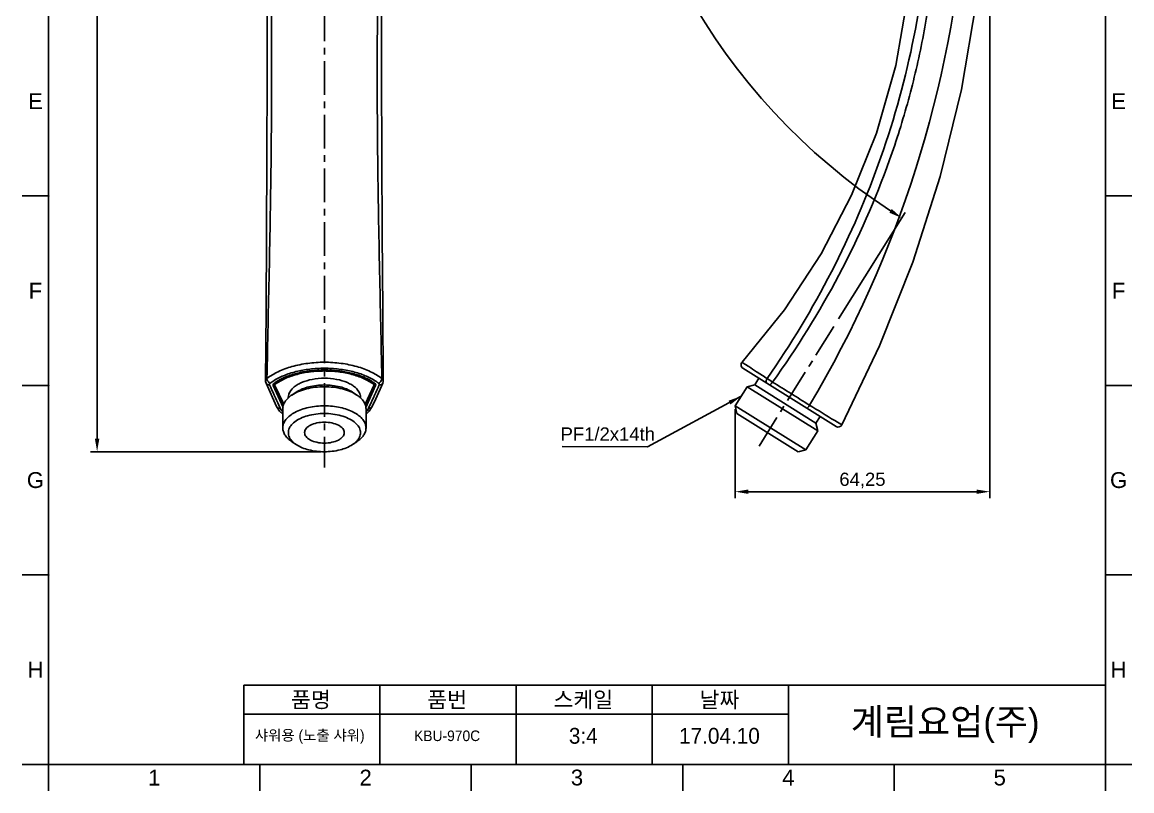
# Model space of a CAD drawing. Header units: millimetres. Extents: x 2652 to 2862, y 294 to 591.
# Drawn here: x 2652.1 to 2862.1, y 293.5 to 439 of the extents above; entities that cross this region are included whole.
import ezdxf

# ---------------------------------------------------------------- set-up
doc = ezdxf.new("R2010")
doc.units = ezdxf.units.MM
doc.header["$LTSCALE"] = 0.1
doc.linetypes.add('CENTERX2', pattern=[101.6, 63.5, -12.7, 12.7, -12.7])
for name, color, linetype in [('CENTER', 1, 'CENTERX2'), ('DIM', 3, 'Continuous'), ('FORM', 7, 'Continuous'), ('TEXT', 2, 'Continuous')]:
    doc.layers.add(name, color=color, linetype=linetype)
doc.styles.get("Standard").update_dxf_attribs({"font": 'arial.ttf'})
doc.dimstyles.new('ISO-25', dxfattribs={"dimtxt": 2.5, "dimasz": 2.5, "dimexe": 1.25, "dimexo": 0.625, "dimtad": 1, "dimlfac": 1.333333, "dimtxsty": 'Standard', "dimcen": 2.5, "dimadec": 0, "dimazin": 0, "dimtfac": 1, "dimtmove": 0, "dimatfit": 3, "dimfxl": 0, "dimarcsym": 0})

# ---------------------------------------------------------------- blocks, each defined once
blk = doc.blocks.new('*D18')
at = {"layer": 'Defpoints', "color": 0}
for p in [(2799.55, 502.44), (2839.68, 502.44), (2769.5, 463.22), (2806.25, 382.36), (2791.52, 358.79)]:
    blk.add_point(p, dxfattribs=at)
at = {"layer": 'DIM', "color": 0, "lineweight": -2}
for p, q in [((2798.92, 502.44), (2761.57, 502.44)), ((2806.58, 382.89), (2819.17, 403.04))]:
    blk.add_line(p, q, dxfattribs=at)
blk.add_arc((2881.29, 502.44), 118.46, 181.2092, 236.7908, dxfattribs=at)
at = {"layer": 'DIM', "color": 0}
for points in [[(2762.43, 499.94), (2763.27, 499.94), (2762.82, 502.44)], [(2816.63, 403.68), (2816.18, 402.97), (2818.51, 401.98)]]:
    blk.add_solid(points, dxfattribs=at)
at = {"layer": 'DIM', "color": 0, "insert": (2779.34, 445.93), "char_height": 2.5, "attachment_point": 5, "rotation": 299}
blk.add_mtext('58°', dxfattribs=at)
blk = doc.blocks.new('*D19')
at = {"layer": 'Defpoints', "color": 0}
for p in [(2666.24, 540.39), (2709.42, 540.39), (2709.25, 357.71)]:
    blk.add_point(p, dxfattribs=at)
at = {"layer": 'DIM', "color": 0, "lineweight": -2}
for p, q in [((2708.79, 540.39), (2664.99, 540.39)), ((2666.24, 360.21), (2666.24, 537.89)), ((2708.63, 357.71), (2664.99, 357.71))]:
    blk.add_line(p, q, dxfattribs=at)
at = {"layer": 'DIM', "color": 0}
for points in [[(2665.82, 537.89), (2666.66, 537.89), (2666.24, 540.39)], [(2665.82, 360.21), (2666.66, 360.21), (2666.24, 357.71)]]:
    blk.add_solid(points, dxfattribs=at)
at = {"layer": 'DIM', "color": 0, "insert": (2664.34, 449.05), "char_height": 2.5, "attachment_point": 5, "rotation": 90}
blk.add_mtext('243.5', dxfattribs=at)
blk = doc.blocks.new('*D21')
at = {"layer": 'Defpoints', "color": 0}
for p in [(2835.18, 468.66), (2786.99, 366.39), (2835.18, 350.15)]:
    blk.add_point(p, dxfattribs=at)
at = {"layer": 'DIM', "color": 0, "lineweight": -2}
for p, q in [((2835.18, 468.04), (2835.18, 348.9)), ((2786.99, 365.77), (2786.99, 348.9)), ((2789.49, 350.15), (2832.68, 350.15))]:
    blk.add_line(p, q, dxfattribs=at)
at = {"layer": 'DIM', "color": 0}
for points in [[(2789.49, 350.56), (2789.49, 349.73), (2786.99, 350.15)], [(2832.68, 350.56), (2832.68, 349.73), (2835.18, 350.15)]]:
    blk.add_solid(points, dxfattribs=at)
at = {"layer": 'DIM', "color": 0, "insert": (2811.08, 352.27), "char_height": 2.5, "attachment_point": 5}
blk.add_mtext('64,25', dxfattribs=at)

msp = doc.modelspace()

# ---------------------------------------------------------------- linework, layer by layer
at = {"color": 7, "linetype": 'Continuous'}
for p, q in [((2698.2111, 384.5481), (2698.1164, 371.0996)), ((2806.1024, 362.4972), (2788.4645, 373.5186)), ((2698.2039, 370.6909), (2700.2033, 366.3004)), ((2701.4377, 366.1188), (2699.5594, 370.2449)), ((2699.6265, 370.5877), (2699.7247, 370.6743)), ((2699.6822, 370.4933), (2699.6949, 370.55)), ((2699.7052, 370.3908), (2699.6836, 370.4685)), ((2699.6949, 370.55), (2699.7372, 370.6137)), ((2699.7017, 370.3628), (2699.7052, 370.3908)), ((2699.7052, 370.3908), (2699.7052, 370.5656)), ((2701.5053, 366.4365), (2699.7052, 370.3908)), ((2699.7386, 370.6149), (2699.7386, 370.48)), ((2699.7386, 370.48), (2699.7522, 370.3875)), ((2699.7564, 370.6337), (2699.8117, 370.6794)), ((2699.7695, 370.3417), (2701.5258, 366.533)), ((2699.8117, 370.6794), (2699.8118, 370.6794)), ((2699.9015, 370.6462), (2699.8853, 370.7161)), ((2699.9058, 370.2773), (2701.5594, 366.6911)), ((2700.006, 370.5417), (2699.9718, 370.5143)), ((2716.9499, 366.6914), (2718.6034, 370.2773)), ((2716.9835, 366.5333), (2718.7396, 370.3417)), ((2718.8039, 370.3908), (2717.004, 366.4368)), ((2718.9498, 370.2449), (2717.0716, 366.119)), ((2717.2632, 371.5249), (2718.6973, 370.6794)), ((2718.5373, 370.5144), (2718.5032, 370.5417)), ((2718.585, 370.4607), (2718.5373, 370.5144)), ((2718.6077, 370.6462), (2718.6239, 370.7161)), ((2718.6862, 370.6631), (2718.6239, 370.7161)), ((2718.7266, 370.6141), (2718.6862, 370.6631)), ((2718.6974, 370.6794), (2718.6973, 370.6794)), ((2718.6974, 370.6794), (2718.7709, 370.6149)), ((2718.7396, 370.3417), (2718.7672, 370.4336)), ((2718.7706, 370.6149), (2718.7706, 370.48)), ((2718.7709, 370.6149), (2718.8143, 370.5499)), ((2718.8039, 370.3908), (2718.8039, 370.5656)), ((2718.8256, 370.4685), (2718.8039, 370.3908)), ((2718.8075, 370.3628), (2718.8039, 370.3908)), ((2718.8143, 370.5499), (2718.8269, 370.4933)), ((2718.9696, 370.3029), (2718.9498, 370.2449)), ((2718.9755, 370.3938), (2718.9696, 370.3029)), ((2789.253, 370.019), (2786.9876, 366.3936)), ((2790.6999, 370.353), (2789.253, 370.019)), ((2802.6098, 361.6727), (2789.253, 370.019)), ((2791.4948, 371.6251), (2790.6999, 370.353)), ((2802.2758, 363.1196), (2790.6999, 370.353)), ((2702.4297, 367.8839), (2702.4297, 368.0084)), ((2703.9262, 368.9963), (2703.1064, 368.4535)), ((2714.5832, 368.9963), (2715.4029, 368.4535)), ((2716.0797, 367.8839), (2716.0797, 368.0084)), ((2700.6447, 366.5022), (2700.8852, 365.9766)), ((2701.3797, 362.2205), (2701.3797, 365.8459)), ((2717.1297, 362.2205), (2717.1297, 365.8459)), ((2717.624, 365.9766), (2717.8645, 366.5022)), ((2717.7127, 365.3747), (2718.3059, 366.3003)), ((2800.3444, 358.0473), (2786.9876, 366.3936)), ((2787.3217, 364.9467), (2786.9876, 366.3936)), ((2717.1297, 364.846), (2717.7127, 365.3747)), ((2798.8975, 357.7133), (2787.3217, 364.9467)), ((2803.0706, 364.3917), (2802.2758, 363.1196)), ((2807.1641, 362.7879), (2805.8411, 363.5995)), ((2802.6098, 361.6727), (2800.3444, 358.0473)), ((2802.2758, 363.1196), (2802.6098, 361.6727)), ((2703.9262, 359.07), (2703.1064, 359.6128)), ((2714.5832, 359.07), (2715.4029, 359.6128)), ((2798.8975, 357.7133), (2800.3444, 358.0473))]:
    msp.add_line(p, q, dxfattribs=at)
for points in [[(2698.4193, 459.6017), (2698.4304, 444.255), (2698.426, 428.8092), (2698.3854, 413.6512), (2698.3081, 398.868), (2698.2111, 384.5481)], [(2720.3928, 371.0997), (2720.2979, 384.5677), (2720.201, 398.8874), (2720.1237, 413.6712), (2720.0831, 428.8303), (2720.0788, 444.2785), (2720.0899, 459.6017)], [(2820.5833, 459.6904), (2819.7775, 444.8081), (2817.379, 430.8128), (2813.7412, 418.0552), (2809.0243, 406.2618), (2803.254, 395.1745), (2796.3231, 384.581), (2788.3028, 374.655)], [(2807.1642, 362.7879), (2814.3312, 377.7861), (2820.5992, 393.5913), (2825.7656, 409.8), (2829.799, 426.3286), (2832.6808, 443.0893), (2834.3793, 459.6915)], [(2699.8118, 370.6794), (2701.2252, 371.5147), (2703.2168, 372.3042), (2705.5051, 372.8556), (2707.9729, 373.1408), (2710.5021, 373.1428), (2712.9725, 372.8612), (2715.2658, 372.3125), (2717.2632, 371.5249)], [(2698.1164, 371.1024), (2698.1188, 371.0254), (2698.204, 370.6908)], [(2718.3059, 366.3004), (2718.966, 367.7446), (2720.3053, 370.6909)], [(2720.3051, 370.6906), (2720.3898, 371.0175), (2720.3928, 371.1023)], [(2700.2033, 366.3004), (2700.7845, 365.3891), (2701.3797, 364.8451)], [(2806.1012, 362.498), (2806.388, 362.3922), (2806.6933, 362.4098), (2806.9662, 362.5477), (2807.164, 362.788)]]:
    msp.add_lwpolyline(points, dxfattribs=at)
for centre, radius, start, end in [((2617.0616, 475.9305), 214.0897, 329.268366, 355.600841), ((2788.8617, 374.1548), 0.75, 138.171642, 238), ((3724.6875, 834.859), 1126.0647, 204.3615914, 204.5774895), ((2699.9397, 370.3028), 0.4233, 141.697332, 145.478821), ((2699.9748, 370.2751), 0.468, 138.089452, 141.697602), ((2699.9164, 370.4936), 0.2341, 180.064439, 186.158187), ((2704.7633, 363.6082), 8.6786, 125.003254, 125.491609), ((2700.0101, 370.3707), 0.3654, 133.971458, 138.31938), ((2699.9495, 370.4802), 0.2108, 174.402716, 180.055016), ((2700.0823, 370.4862), 0.3445, 196.649348, 204.797225), ((2705.0421, 363.2053), 9.1685, 122.638517, 124.986274), ((2704.8366, 363.815), 8.4935, 124.934639, 125.65794), ((1693.8708, 834.8364), 1126.0107, 335.4225182, 335.6384271), ((2713.4265, 363.4603), 8.9252, 54.935792, 57.035717), ((2713.4884, 363.2364), 9.1308, 55.012046, 57.128136), ((2713.6871, 363.835), 8.4688, 54.342897, 54.922545), ((2713.7467, 363.609), 8.6774, 54.509781, 54.998264), ((2718.4507, 370.48), 0.3199, 351.659035, 359.989872), ((2718.5597, 370.4802), 0.2108, 359.944982, 5.598182), ((2718.5928, 370.4936), 0.2341, 353.841915, 359.935554), ((2718.6958, 370.3655), 0.2811, 5.776522, 12.917429), ((2478.1538, -99.7815), 566.8649, 56.132309, 56.254097), ((4459.7325, 3040.6309), 3146.7345, 238.0394399, 238.1902349), ((2703.5966, 365.8455), 2.2169, 174.27667, 179.990906), ((2703.6321, 365.842), 2.2526, 171.325922, 174.278195), ((2703.6558, 365.8385), 2.2766, 170.457821, 171.329029), ((2703.6651, 365.837), 2.286, 170.039845, 170.458114), ((2714.8452, 365.8371), 2.285, 9.413913, 9.961069), ((2714.8553, 365.8388), 2.2748, 8.542483, 9.414135), ((2714.878, 365.8421), 2.2518, 5.719944, 8.545284), ((2714.9128, 365.8455), 2.2169, 0.009061, 5.721836), ((3738.0371, 1882.864), 1782.4573, 238.2879256, 238.4673971)]:
    msp.add_arc(centre, radius, start, end, dxfattribs=at)
for points, knots in [([(2698.3832, 371.5719), (2698.5082, 378.3155), (2698.8342, 392.2827), (2699.162, 410.0092), (2699.2629, 424.8254), (2699.2483, 436.3012), (2699.1717, 447.9391), (2699.0658, 455.7445), (2699.0286, 459.6646)], [0, 0, 0, 0, 0.22966836, 0.47573868, 0.60370633, 0.73418771, 0.86650908, 1, 1, 1, 1]), ([(2719.4809, 459.6903), (2719.4436, 455.7691), (2719.3377, 447.9614), (2719.2609, 436.3201), (2719.2463, 424.8409), (2719.347, 410.0203), (2719.6749, 392.2887), (2720.0009, 378.3174), (2720.126, 371.5719)], [0, 0, 0, 0, 0.13349, 0.26581194, 0.39629384, 0.52426104, 0.77033425, 1, 1, 1, 1]), ([(2823.8066, 459.6903), (2823.3439, 451.8324), (2821.362, 436.1555), (2815.1043, 413.3038), (2805.6899, 391.5703), (2797.5553, 378.0288), (2793.0534, 371.5719)], [0, 0, 0, 0, 0.25000358, 0.50000611, 0.75000167, 1, 1, 1, 1]), ([(2825.2795, 459.5877), (2825.0946, 455.6191), (2824.4672, 447.6902), (2822.6311, 435.9027), (2819.9248, 424.2833), (2815.1589, 409.1145), (2807.1084, 390.8846), (2798.6925, 377.3482), (2794.0546, 370.9015)], [0, 0, 0, 0, 0.12503614, 0.25007159, 0.37510802, 0.50014446, 0.75006026, 1, 1, 1, 1]), ([(2720.126, 371.5719), (2719.4757, 372.0803), (2717.9455, 372.9799), (2715.331, 373.932), (2712.3781, 374.5195), (2709.2548, 374.7241), (2706.1314, 374.5195), (2703.1783, 373.932), (2700.5636, 372.9799), (2699.0333, 372.0802), (2698.3832, 371.5719)], [0, 0, 0, 0, 0.10787181, 0.2298371, 0.36222288, 0.49999246, 0.63776081, 0.77015833, 0.892143, 1, 1, 1, 1]), ([(2793.0534, 371.5719), (2792.3875, 371.9999), (2791.2199, 372.7543), (2789.7425, 373.7127), (2788.8265, 374.3149), (2788.4081, 374.5843), (2788.3028, 374.655)], [0, 0, 0, 0, 0.41929317, 0.73638874, 0.9328389, 1, 1, 1, 1]), ([(2718.9703, 371.0664), (2718.3494, 371.4745), (2716.9406, 372.1927), (2714.5916, 372.9483), (2711.9875, 373.4119), (2709.2548, 373.5732), (2706.522, 373.4119), (2703.9178, 372.9483), (2701.5686, 372.1927), (2700.1597, 371.4744), (2699.5389, 371.0664)], [0, 0, 0, 0, 0.10987994, 0.23226705, 0.3637795, 0.49998921, 0.63619754, 0.76771956, 0.89012681, 1, 1, 1, 1]), ([(2718.5032, 370.5417), (2717.9333, 370.9506), (2716.6138, 371.6708), (2714.3852, 372.4289), (2711.8878, 372.8944), (2709.2546, 373.0569), (2706.6215, 372.8944), (2704.1241, 372.4289), (2701.8955, 371.6708), (2700.5759, 370.9506), (2700.006, 370.5417)], [0, 0, 0, 0, 0.1084402, 0.23050226, 0.36264489, 0.49999798, 0.63734956, 0.76948996, 0.89155307, 1, 1, 1, 1]), ([(2700.0972, 370.926), (2700.6893, 371.3055), (2702.0263, 371.9732), (2704.2486, 372.6748), (2706.7056, 373.104), (2709.2804, 373.2515), (2711.8537, 373.0982), (2714.3069, 372.6636), (2716.5232, 371.9569), (2717.8552, 371.2861), (2718.4443, 370.9052)], [0, 0, 0, 0, 0.11027266, 0.23283324, 0.36431694, 0.50036235, 0.63634084, 0.76766696, 0.8899979, 1, 1, 1, 1]), ([(2698.3832, 371.5719), (2698.3057, 371.5097), (2698.1746, 371.3727), (2698.1173, 371.1873), (2698.1164, 371.102)], [0, 0, 0, 0, 0.53807388, 1, 1, 1, 1]), ([(2698.8871, 370.3642), (2698.7482, 370.3466), (2698.4672, 370.3757), (2698.2557, 370.5763), (2698.204, 370.6908)], [0, 0, 0, 0, 0.52703134, 1, 1, 1, 1]), ([(2698.9997, 370.684), (2698.7341, 370.7812), (2698.4413, 371.1109), (2698.3795, 371.4824), (2698.3832, 371.5719)], [0, 0, 0, 0, 0.75953503, 1, 1, 1, 1]), ([(2698.9997, 370.684), (2698.9481, 370.6444), (2698.8584, 370.5498), (2698.8643, 370.4148), (2698.8871, 370.3642)], [0, 0, 0, 0, 0.53970074, 1, 1, 1, 1]), ([(2699.5389, 371.0664), (2699.492, 371.0356), (2699.3089, 370.913), (2699.13, 370.784), (2698.9997, 370.684)], [0, 0, 0, 0, 0.2545315, 1, 1, 1, 1]), ([(2699.5594, 370.2449), (2699.5384, 370.2911), (2699.5182, 370.399), (2699.5611, 370.4992), (2699.5909, 370.5427)], [0, 0, 0, 0, 0.49022132, 1, 1, 1, 1]), ([(2699.5594, 370.2449), (2699.576, 370.2471), (2699.6374, 370.2637), (2699.6904, 370.3173), (2699.7017, 370.3628)], [0, 0, 0, 0, 0.26257619, 1, 1, 1, 1]), ([(2699.7247, 370.6743), (2699.7324, 370.6712), (2699.7607, 370.6627), (2699.7943, 370.6669), (2699.8118, 370.6793)], [0, 0, 0, 0, 0.28043656, 1, 1, 1, 1]), ([(2699.8853, 370.7161), (2699.8647, 370.7013), (2699.797, 370.646), (2699.7457, 370.5631), (2699.7396, 370.5008)], [0, 0, 0, 0, 0.28832959, 1, 1, 1, 1]), ([(2699.9058, 370.2773), (2699.8781, 370.2737), (2699.8222, 370.2793), (2699.78, 370.319), (2699.7696, 370.3417)], [0, 0, 0, 0, 0.52693129, 1, 1, 1, 1]), ([(2699.9718, 370.5143), (2699.9596, 370.5033), (2699.919, 370.462), (2699.8915, 370.4051), (2699.8889, 370.3634)], [0, 0, 0, 0, 0.28100886, 1, 1, 1, 1]), ([(2701.2209, 371.5165), (2701.1089, 371.4602), (2700.6805, 371.2359), (2700.2665, 370.9832), (2699.9728, 370.7781)], [0, 0, 0, 0, 0.25915871, 1, 1, 1, 1]), ([(2702.5541, 368.6958), (2702.7176, 369.1429), (2703.215, 369.7689), (2704.0866, 370.3972), (2705.2559, 370.9959), (2706.9979, 371.4936), (2708.4822, 371.6251), (2709.2547, 371.6251)], [0, 0, 0, 0, 0.18622515, 0.29730155, 0.42060258, 0.69782459, 1, 1, 1, 1]), ([(2709.2547, 370.019), (2708.1096, 370.019), (2706.4276, 369.8319), (2704.3883, 369.1703), (2703.4982, 368.7129), (2703.1064, 368.4535)], [0, 0, 0, 0, 0.53540175, 0.78030198, 1, 1, 1, 1]), ([(2709.2547, 370.353), (2708.2622, 370.353), (2706.4079, 370.1462), (2704.6419, 369.47), (2703.9262, 368.9963)], [0, 0, 0, 0, 0.53625975, 1, 1, 1, 1]), ([(2709.2547, 371.6251), (2710.0272, 371.6251), (2711.5115, 371.4936), (2713.2534, 370.9959), (2714.4227, 370.3972), (2715.2944, 369.769), (2715.7918, 369.1429), (2715.9552, 368.6958)], [0, 0, 0, 0, 0.30217534, 0.5793974, 0.70269847, 0.81377489, 1, 1, 1, 1]), ([(2714.5831, 368.9963), (2713.8675, 369.47), (2712.1015, 370.1462), (2710.2471, 370.353), (2709.2547, 370.353)], [0, 0, 0, 0, 0.46374025, 1, 1, 1, 1]), ([(2715.4029, 368.4535), (2715.0111, 368.7129), (2714.121, 369.1703), (2712.0818, 369.8319), (2710.3998, 370.019), (2709.2547, 370.019)], [0, 0, 0, 0, 0.21969799, 0.46459826, 1, 1, 1, 1]), ([(2718.6034, 370.2773), (2718.6165, 370.3057), (2718.6293, 370.372), (2718.6032, 370.4339), (2718.585, 370.4607)], [0, 0, 0, 0, 0.49068854, 1, 1, 1, 1]), ([(2718.6034, 370.2773), (2718.631, 370.2737), (2718.6869, 370.2793), (2718.7292, 370.319), (2718.7396, 370.3417)], [0, 0, 0, 0, 0.52693129, 1, 1, 1, 1]), ([(2718.7845, 370.6743), (2718.7767, 370.6712), (2718.7484, 370.6627), (2718.7148, 370.6669), (2718.6974, 370.6793)], [0, 0, 0, 0, 0.28043726, 1, 1, 1, 1]), ([(2718.7845, 370.6743), (2718.8085, 370.6572), (2718.889, 370.5924), (2718.9533, 370.5008), (2718.9699, 370.4283)], [0, 0, 0, 0, 0.28423685, 1, 1, 1, 1]), ([(2718.9498, 370.2449), (2718.9332, 370.2471), (2718.8718, 370.2637), (2718.8187, 370.3173), (2718.8075, 370.3628)], [0, 0, 0, 0, 0.26257626, 1, 1, 1, 1]), ([(2719.5095, 370.684), (2719.4666, 370.7169), (2719.2904, 370.8493), (2719.1092, 370.9751), (2718.9703, 371.0664)], [0, 0, 0, 0, 0.24546009, 1, 1, 1, 1]), ([(2719.5095, 370.684), (2719.7751, 370.7812), (2720.0679, 371.1109), (2720.1296, 371.4824), (2720.126, 371.5719)], [0, 0, 0, 0, 0.75953497, 1, 1, 1, 1]), ([(2719.622, 370.3642), (2719.6449, 370.4148), (2719.6508, 370.5497), (2719.5611, 370.6444), (2719.5095, 370.684)], [0, 0, 0, 0, 0.46006733, 1, 1, 1, 1]), ([(2719.622, 370.3642), (2719.7609, 370.3466), (2720.0418, 370.3757), (2720.2533, 370.5761), (2720.3051, 370.6907)], [0, 0, 0, 0, 0.52702686, 1, 1, 1, 1]), ([(2720.3928, 371.102), (2720.3918, 371.1873), (2720.3346, 371.3728), (2720.2035, 371.5097), (2720.126, 371.5719)], [0, 0, 0, 0, 0.46186544, 1, 1, 1, 1]), ([(2793.0009, 370.684), (2792.9506, 370.7154), (2792.8672, 370.8325), (2792.851, 371.0606), (2792.9119, 371.3188), (2792.9989, 371.489), (2793.0534, 371.5719)], [0, 0, 0, 0, 0.1839349, 0.41269697, 0.69189447, 1, 1, 1, 1]), ([(2793.5126, 370.3642), (2793.5372, 370.3488), (2793.6348, 370.387), (2793.8149, 370.5591), (2793.961, 370.7524), (2794.0546, 370.9015)], [0, 0, 0, 0, 0.1110292, 0.32784925, 1, 1, 1, 1]), ([(2702.4518, 367.948), (2702.185, 367.7056), (2701.7304, 367.1897), (2701.4684, 366.5448), (2701.4136, 366.2324)], [0, 0, 0, 0, 0.53194243, 1, 1, 1, 1]), ([(2702.4297, 368.0084), (2702.4297, 368.1823), (2702.4624, 368.4173), (2702.5337, 368.6398), (2702.5541, 368.6958)], [0, 0, 0, 0, 0.74460026, 1, 1, 1, 1]), ([(2703.1064, 368.4535), (2703.0468, 368.4141), (2702.8195, 368.2578), (2702.6031, 368.0854), (2702.4518, 367.948)], [0, 0, 0, 0, 0.25913466, 1, 1, 1, 1]), ([(2716.0575, 367.948), (2716.0083, 367.9927), (2715.8002, 368.1739), (2715.5775, 368.3379), (2715.4029, 368.4535)], [0, 0, 0, 0, 0.24108058, 1, 1, 1, 1]), ([(2715.9552, 368.6958), (2715.9757, 368.6398), (2716.047, 368.4173), (2716.0796, 368.1823), (2716.0796, 368.0084)], [0, 0, 0, 0, 0.25539976, 1, 1, 1, 1]), ([(2717.0958, 366.2324), (2717.0409, 366.5448), (2716.7789, 367.1897), (2716.3243, 367.7056), (2716.0575, 367.948)], [0, 0, 0, 0, 0.46805789, 1, 1, 1, 1]), ([(2700.8852, 365.9766), (2700.7468, 365.9588), (2700.4667, 365.9872), (2700.2554, 366.1864), (2700.2033, 366.3004)], [0, 0, 0, 0, 0.52705231, 1, 1, 1, 1]), ([(2701.0596, 365.6513), (2701.0817, 365.6154), (2701.1749, 365.47), (2701.279, 365.3316), (2701.3624, 365.2311)], [0, 0, 0, 0, 0.24408694, 1, 1, 1, 1]), ([(2709.2547, 366.3936), (2708.2445, 366.3936), (2706.3267, 366.2024), (2704.1111, 365.4723), (2702.7214, 364.598), (2701.9714, 363.8772), (2701.493, 363.0775), (2701.3797, 362.4965), (2701.3797, 362.2205)], [0, 0, 0, 0, 0.313667, 0.59418732, 0.71485153, 0.82092073, 0.91428824, 1, 1, 1, 1]), ([(2717.1297, 362.2205), (2717.1297, 362.4965), (2717.0164, 363.0775), (2716.538, 363.8772), (2715.7879, 364.598), (2714.3982, 365.4723), (2712.1826, 366.2024), (2710.2648, 366.3936), (2709.2547, 366.3936)], [0, 0, 0, 0, 0.08571171, 0.1790792, 0.28514842, 0.40581267, 0.68633308, 1, 1, 1, 1]), ([(2717.1388, 365.2216), (2717.1682, 365.2568), (2717.2806, 365.3959), (2717.3833, 365.5429), (2717.4528, 365.6564)], [0, 0, 0, 0, 0.25632479, 1, 1, 1, 1]), ([(2717.624, 365.9766), (2717.7624, 365.9588), (2718.0424, 365.9872), (2718.2538, 366.1864), (2718.3059, 366.3004)], [0, 0, 0, 0, 0.52705215, 1, 1, 1, 1]), ([(2800.5343, 365.9766), (2800.5596, 365.9608), (2800.6597, 366.0002), (2800.8433, 366.1764), (2800.992, 366.3743), (2801.0867, 366.5269)], [0, 0, 0, 0, 0.1114608, 0.32910212, 1, 1, 1, 1]), ([(2709.2547, 364.9467), (2708.1884, 364.9467), (2706.6271, 364.7617), (2704.7638, 364.0991), (2703.6591, 363.4607), (2702.8574, 362.6908), (2702.4151, 361.8035), (2702.4147, 360.8568), (2702.6921, 360.3005), (2702.8733, 360.0474)], [0, 0, 0, 0, 0.32848773, 0.4765545, 0.60711372, 0.7186988, 0.81457844, 0.90411731, 1, 1, 1, 1]), ([(2709.2547, 363.3172), (2708.7736, 363.3172), (2707.8604, 363.2262), (2706.8054, 362.8783), (2706.1436, 362.4622), (2705.7865, 362.1189), (2705.5588, 361.7381), (2705.5047, 361.4615), (2705.5047, 361.33)], [0, 0, 0, 0, 0.31369894, 0.59417335, 0.71485724, 0.82092454, 0.91428527, 1, 1, 1, 1]), ([(2715.6361, 360.0474), (2715.8172, 360.3005), (2716.0947, 360.8568), (2716.0943, 361.8036), (2715.6519, 362.6908), (2714.8502, 363.4607), (2713.7456, 364.0991), (2711.8823, 364.7617), (2710.3209, 364.9467), (2709.2547, 364.9467)], [0, 0, 0, 0, 0.09588222, 0.18542097, 0.28130079, 0.39288615, 0.52344559, 0.67151247, 1, 1, 1, 1]), ([(2709.2547, 363.3172), (2709.7357, 363.3172), (2710.649, 363.2262), (2711.7039, 362.8783), (2712.3658, 362.4622), (2712.7229, 362.1189), (2712.9506, 361.7381), (2713.0047, 361.4615), (2713.0047, 361.33)], [0, 0, 0, 0, 0.31369887, 0.59417336, 0.7148573, 0.82092461, 0.91428532, 1, 1, 1, 1]), ([(2701.3797, 362.2205), (2701.3797, 361.9839), (2701.4611, 361.4918), (2701.8121, 360.7966), (2702.3719, 360.1522), (2702.8446, 359.7862), (2703.1064, 359.6128)], [0, 0, 0, 0, 0.21834711, 0.45146374, 0.7101629, 1, 1, 1, 1]), ([(2705.5047, 361.33), (2705.5047, 361.1986), (2705.5588, 360.9219), (2705.7865, 360.5411), (2706.1436, 360.1978), (2706.8055, 359.7817), (2707.8604, 359.4338), (2708.7736, 359.3428), (2709.2547, 359.3428)], [0, 0, 0, 0, 0.08571468, 0.17907539, 0.2851427, 0.40582664, 0.68630113, 1, 1, 1, 1]), ([(2713.0047, 361.33), (2713.0047, 361.1986), (2712.9506, 360.9219), (2712.7229, 360.5411), (2712.3658, 360.1978), (2711.7039, 359.7817), (2710.649, 359.4338), (2709.7357, 359.3428), (2709.2547, 359.3428)], [0, 0, 0, 0, 0.08571473, 0.17907546, 0.28514276, 0.40582665, 0.68630106, 1, 1, 1, 1]), ([(2715.4029, 359.6128), (2715.6648, 359.7862), (2716.1374, 360.1522), (2716.6973, 360.7966), (2717.0483, 361.4918), (2717.1297, 361.9839), (2717.1297, 362.2205)], [0, 0, 0, 0, 0.2898371, 0.54853626, 0.78165289, 1, 1, 1, 1]), ([(2702.8733, 360.0474), (2702.8947, 360.0175), (2702.9847, 359.8966), (2703.0837, 359.7823), (2703.1624, 359.6998)], [0, 0, 0, 0, 0.24357138, 1, 1, 1, 1]), ([(2703.1624, 359.6998), (2703.2165, 359.6431), (2703.4519, 359.4116), (2703.7155, 359.2096), (2703.9254, 359.0706)], [0, 0, 0, 0, 0.23736175, 1, 1, 1, 1]), ([(2714.584, 359.0706), (2714.6564, 359.1186), (2714.9271, 359.3073), (2715.1792, 359.5238), (2715.3469, 359.6998)], [0, 0, 0, 0, 0.26316403, 1, 1, 1, 1]), ([(2715.3469, 359.6998), (2715.3737, 359.7278), (2715.4759, 359.8386), (2715.5709, 359.9563), (2715.6361, 360.0474)], [0, 0, 0, 0, 0.25670818, 1, 1, 1, 1]), ([(2703.9254, 359.0706), (2704.641, 358.5967), (2706.4073, 357.9202), (2708.262, 357.7133), (2709.2547, 357.7133)], [0, 0, 0, 0, 0.46372428, 1, 1, 1, 1]), ([(2709.2547, 357.7133), (2710.2473, 357.7133), (2712.102, 357.9202), (2713.8683, 358.5967), (2714.584, 359.0706)], [0, 0, 0, 0, 0.53627573, 1, 1, 1, 1])]:
    msp.add_open_spline(points, degree=3, knots=knots, dxfattribs=at)
for points in [[(2699.8889, 370.3634), (2699.8871, 370.3342), (2699.8935, 370.3039), (2699.9058, 370.2773)], [(2700.006, 370.5417), (2699.9601, 370.5596), (2699.9217, 370.6012), (2699.9015, 370.6462)], [(2718.5032, 370.5417), (2718.5491, 370.5596), (2718.5875, 370.6012), (2718.6077, 370.6462)], [(2718.7695, 370.5008), (2718.7656, 370.541), (2718.7492, 370.5806), (2718.7266, 370.6141)], [(2700.8852, 365.9766), (2700.9365, 365.8647), (2700.9951, 365.7561), (2701.0596, 365.6513)], [(2717.4528, 365.6564), (2717.5159, 365.7596), (2717.5735, 365.8665), (2717.624, 365.9766)]]:
    msp.add_open_spline(points, degree=3, dxfattribs=at)
at = {"layer": 'CENTER'}
for p, q in [((2709.2546, 543.3938), (2709.2546, 354.7133)), ((2791.5198, 358.7859), (2806.2502, 382.3593))]:
    msp.add_line(p, q, dxfattribs=at)
at = {"layer": 'FORM'}
for p, q in [((2657.0613, 585.5136), (2657.0613, 298.5136)), ((2857.0613, 298.5136), (2857.0613, 585.5136)), ((2657.0613, 406.1386), (2652.0613, 406.1386)), ((2857.0613, 406.1386), (2862.0613, 406.1386)), ((2657.0613, 370.2636), (2652.0613, 370.2636)), ((2857.0613, 370.2636), (2862.0613, 370.2636)), ((2857.0613, 343.5136), (2857.0613, 328.5136)), ((2657.0613, 334.3886), (2652.0613, 334.3886)), ((2857.0613, 334.3886), (2862.0613, 334.3886)), ((2857.0613, 313.5136), (2857.0613, 328.5136)), ((2657.0613, 298.5136), (2657.0613, 313.5136)), ((2693.9823, 313.5136), (2857.0613, 313.5136)), ((2693.9823, 313.5136), (2693.9823, 298.5136)), ((2719.752, 313.5136), (2719.752, 298.5136)), ((2745.5218, 313.5136), (2745.5218, 298.5136)), ((2771.2915, 313.5136), (2771.2915, 298.5136)), ((2797.0613, 298.5136), (2797.0613, 313.5136)), ((2797.0613, 298.5136), (2797.0613, 313.5136)), ((2693.9823, 308.0136), (2797.0613, 308.0136)), ((2657.0613, 298.5136), (2652.0613, 298.5136)), ((2657.0613, 298.5136), (2857.0613, 298.5136)), ((2657.0613, 298.5136), (2657.0613, 293.5136)), ((2697.0613, 298.5136), (2697.0613, 293.5136)), ((2737.0613, 298.5136), (2737.0613, 293.5136)), ((2777.0613, 298.5136), (2777.0613, 293.5136)), ((2817.0613, 298.5136), (2817.0613, 293.5136)), ((2857.0613, 298.5136), (2857.0613, 293.5136)), ((2857.0613, 298.5136), (2862.0613, 298.5136))]:
    msp.add_line(p, q, dxfattribs=at)
for p in [(2657.0613, 406.1386), (2657.0613, 370.2636), (2657.0613, 334.3886)]:
    msp.add_point(p, dxfattribs=at)

# ---------------------------------------------------------------- texts
at = {"layer": 'DIM', "insert": (2753.9568, 359.7829), "char_height": 2.5, "attachment_point": 7}
msp.add_mtext('PF1/2x14th', dxfattribs=at)
at = {"layer": 'FORM', "char_height": 3, "attachment_point": 5}
for s, width, insert in [('E', 5, (2654.5613, 424.0761)), ('E', 5, (2859.5613, 424.0761)), ('F', 5, (2654.5613, 388.2011)), ('F', 5, (2859.5613, 388.2011)), ('G', 5, (2654.5613, 352.3261)), ('G', 5, (2859.5613, 352.3261)), ('H', 5, (2654.5613, 316.4511)), ('H', 5, (2859.5613, 316.4511)), ('1', 40, (2677.0613, 296.0136)), ('2', 40, (2717.0613, 296.0136)), ('3', 40, (2757.0613, 296.0136)), ('4', 40, (2797.0613, 296.0136)), ('5', 40, (2837.0613, 296.0136))]:
    msp.add_mtext_dynamic_manual_height_columns(s, width=width, gutter_width=12.5, heights=[0], dxfattribs=dict(at, insert=insert))
at = {"layer": 'TEXT', "linetype": 'CENTERX2', "attachment_point": 5}
for s, insert, char_height in [('{\\fHYGothic-Medium|b0|i0|c129|p18;품명}', (2706.7135, 310.6182), 3), ('{\\fHYGothic-Medium|b0|i0|c129|p18;품번}', (2732.4832, 310.6182), 3), ('{\\fHYGothic-Medium|b0|i0|c129|p18;스케일}', (2758.253, 310.6182), 3), ('{\\fHYGothic-Medium|b0|i0|c129|p18;날짜}', (2784.0227, 310.6182), 3), ('{\\fHYGothic-Medium|b0|i0|c129|p18;계림요업(주)}', (2826.7356, 305.8431), 5), ('{\\fHYGothic-Medium|b0|i0|c129|p18;샤워용 (노출 샤워)}', (2706.4799, 303.7319), 2), ('{\\fHYGothic-Medium|b0|i0|c129|p18;KBU-970C}', (2732.4832, 303.9157), 2), ('{\\fHYGothic-Medium|b0|i0|c129|p18;3:4}', (2758.253, 303.9073), 3), ('{\\fHYGothic-Medium|b0|i0|c129|p18;17.04.10}', (2784.0227, 303.9073), 3)]:
    msp.add_mtext_dynamic_manual_height_columns(s, width=60, gutter_width=12.5, heights=[0], dxfattribs=dict(at, insert=insert, char_height=char_height))

# ---------------------------------------------------------------- dimensions: what is measured, and where the dimension line sits
at = {"layer": 'DIM'}
dim = msp.add_linear_dim(base=(2666.2416, 540.3935), p1=(2709.2547, 357.7133), p2=(2709.4164, 540.3935), angle=90, text='243.5', dimstyle='ISO-25', dxfattribs=at)
dim.commit()
dim.dimension.update_dxf_attribs({"geometry": '*D19', "text_midpoint": (2664.3393, 449.0534)})
dim = msp.add_angular_dim_2l(base=(2769.503, 463.2219), line1=((2799.5492, 502.4404), (2839.677, 502.4404)), line2=((2791.5198, 358.7859), (2806.2502, 382.3593)), dimstyle='ISO-25', dxfattribs=at)
dim.commit()
dim.dimension.update_dxf_attribs({"geometry": '*D18', "text_midpoint": (2779.3387, 445.9305)})
dim = msp.add_linear_dim(base=(2835.1779, 350.1475), p1=(2786.9876, 366.3936), p2=(2835.1779, 468.6617), dimstyle='ISO-25', dxfattribs=at)
dim.commit()
dim.dimension.update_dxf_attribs({"geometry": '*D21', "text_midpoint": (2811.0828, 352.2749)})

# ---------------------------------------------------------------- leaders
msp.add_leader([(2788.1203, 368.2063), (2770.4073, 358.6731), (2754.234, 358.7358)], dimstyle='ISO-25', override={"dimgap": 0.625, "dimtad": 0}, dxfattribs=at)

doc.saveas('drawing.dxf')
